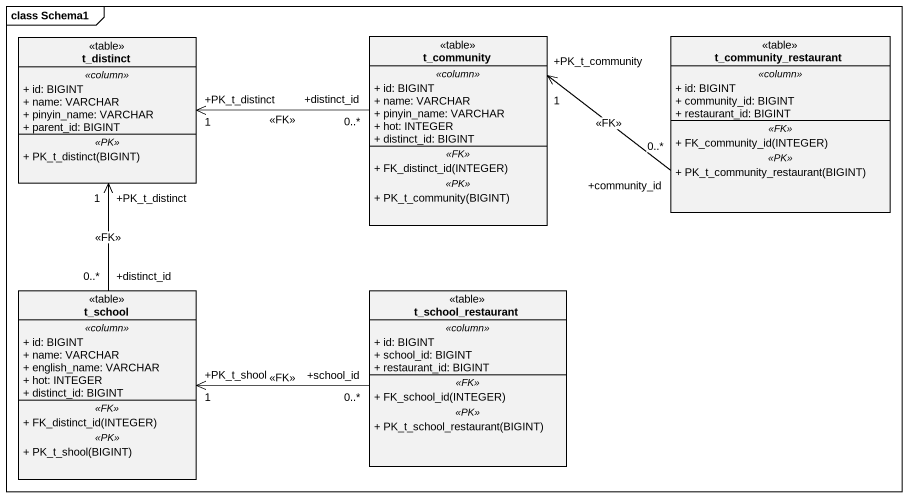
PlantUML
@startuml
mainframe class Schema1
hide circle
hide empty members
skinparam classAttributeIconSize 0
class t_distinct <<table>> {
  .. <<column>> ..
  + id: BIGINT
  + name: VARCHAR
  + pinyin_name: VARCHAR
  + parent_id: BIGINT
  .. <<PK>> ..
  + PK_t_distinct(BIGINT)
}
class t_community <<table>> {
  .. <<column>> ..
  + id: BIGINT
  + name: VARCHAR
  + pinyin_name: VARCHAR
  + hot: INTEGER
  + distinct_id: BIGINT
  .. <<FK>> ..
  + FK_distinct_id(INTEGER)
  .. <<PK>> ..
  + PK_t_community(BIGINT)
}
class t_community_restaurant <<table>> {
  .. <<column>> ..
  + id: BIGINT
  + community_id: BIGINT
  + restaurant_id: BIGINT
  .. <<FK>> ..
  + FK_community_id(INTEGER)
  .. <<PK>> ..
  + PK_t_community_restaurant(BIGINT)
}
class t_school <<table>> {
  .. <<column>> ..
  + id: BIGINT
  + name: VARCHAR
  + english_name: VARCHAR
  + hot: INTEGER
  + distinct_id: BIGINT
  .. <<FK>> ..
  + FK_distinct_id(INTEGER)
  .. <<PK>> ..
  + PK_t_shool(BIGINT)
}
class t_school_restaurant <<table>> {
  .. <<column>> ..
  + id: BIGINT
  + school_id: BIGINT
  + restaurant_id: BIGINT
  .. <<FK>> ..
  + FK_school_id(INTEGER)
  .. <<PK>> ..
  + PK_t_school_restaurant(BIGINT)
}
t_community "+distinct_id\n0..*" -left-> "+PK_t_distinct\n1" t_distinct : <<FK>>
t_community_restaurant "+community_id\n0..*" -left-> "+PK_t_community\n1" t_community : <<FK>>
t_school "+distinct_id\n0..*" -up-> "+PK_t_distinct\n1" t_distinct : <<FK>>
t_school_restaurant "+school_id\n0..*" -left-> "+PK_t_shool\n1" t_school : <<FK>>
@enduml
